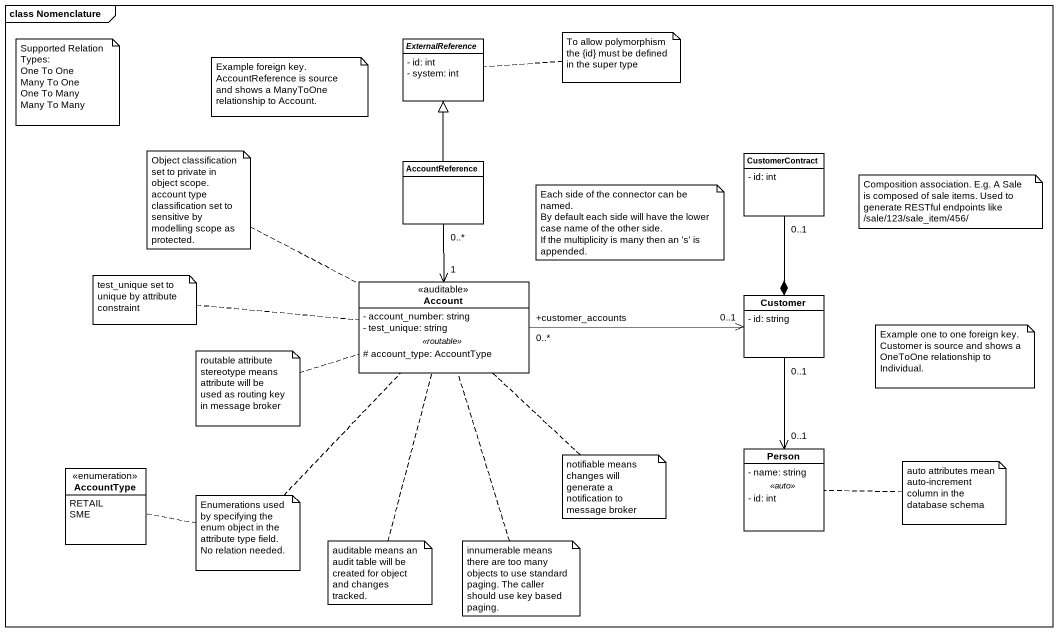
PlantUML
@startuml
mainframe class Nomenclature
hide circle
hide empty members
skinparam classAttributeIconSize 0
abstract class ExternalReference {
  - id: int
  - system: int
}
class AccountReference
class CustomerContract {
  - id: int
}
class Account <<auditable>> {
  - account_number: string
  - test_unique: string
  .. <<routable>> ..
  # account_type: AccountType
}
class Customer {
  - id: string
}
enum AccountType {
  RETAIL
  SME
}
class "Person" as Person_ {
  - name: string
  .. <<auto>> ..
  - id: int
}
AccountReference -up-|> ExternalReference
AccountReference "0..*" --> "1" Account
CustomerContract "0..1" --* Customer
Account "+customer_accounts\n0..*" -right-> "0..1" Customer
Customer "0..1" --> "0..1" Person_
note as N1
  Supported Relation Types:
  One To One
  Many To One
  One To Many
  Many To Many
end note
note as N2
  Example foreign key. AccountReference is source and shows a ManyToOne relationship to Account.
end note
note right of ExternalReference : To allow polymorphism the {id} must be defined in the super type
note left of Account : Object classification set to private in object scope. account type classification set to sensitive by modelling scope as protected.
note as N5
  Each side of the connector can be named.
  By default each side will have the lower case name of the other side.
  If the multiplicity is many then an 's' is appended.
end note
note as N6
  Composition association. E.g. A Sale is composed of sale items. Used to generate RESTful endpoints like /sale/123/sale_item/456/
end note
note left of Account : test_unique set to unique by attribute constraint
note left of Account : routable attribute stereotype means attribute will be used as routing key in message broker
note as N9
  Example one to one foreign key. Customer is source and shows a OneToOne relationship to Individual.
end note
note bottom of Account : notifiable means changes will generate a notification to message broker
note right of Person_ : auto attributes mean auto-increment column in the database schema
note as N12
  Enumerations used by specifying the enum object in the attribute type field. No relation needed.
end note
N12 .. Account
N12 .. AccountType
note bottom of Account : auditable means an audit table will be created for object and changes tracked.
note bottom of Account : innumerable means there are too many objects to use standard paging. The caller should use key based paging.
@enduml
